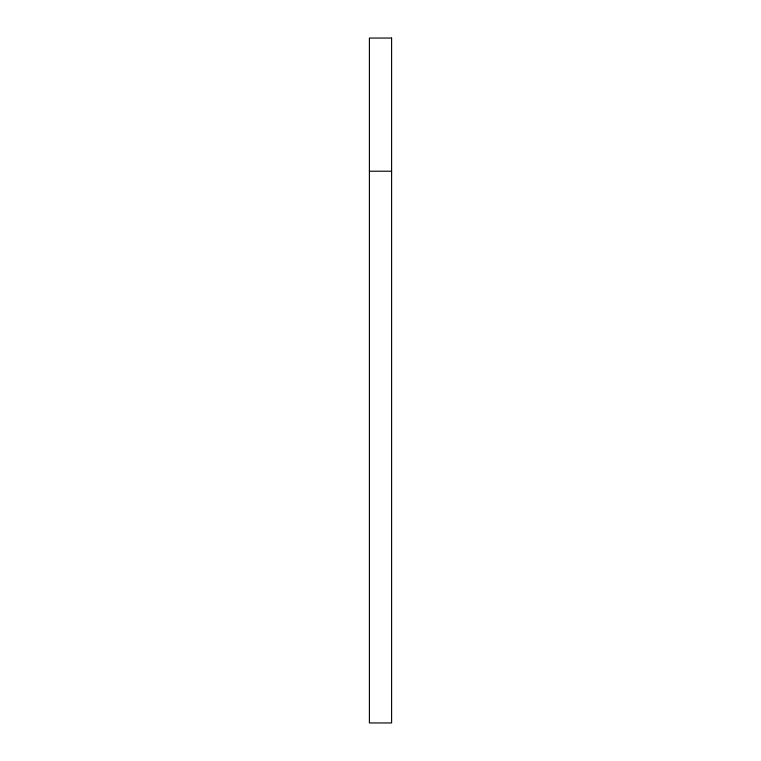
<?xml version="1.0" encoding="UTF-8"?>
<svg xmlns="http://www.w3.org/2000/svg" width="761" height="761" viewBox="0 0 761 761"><rect width="100%" height="100%" fill="white"/><g stroke="black" fill="none" stroke-linecap="round" stroke-linejoin="round"><path stroke-width="1.14" d="M369.399 171.215L391.601 171.215M391.601 38.05L369.399 38.05L369.399 722.95L391.601 722.95L391.601 38.05"/></g></svg>
